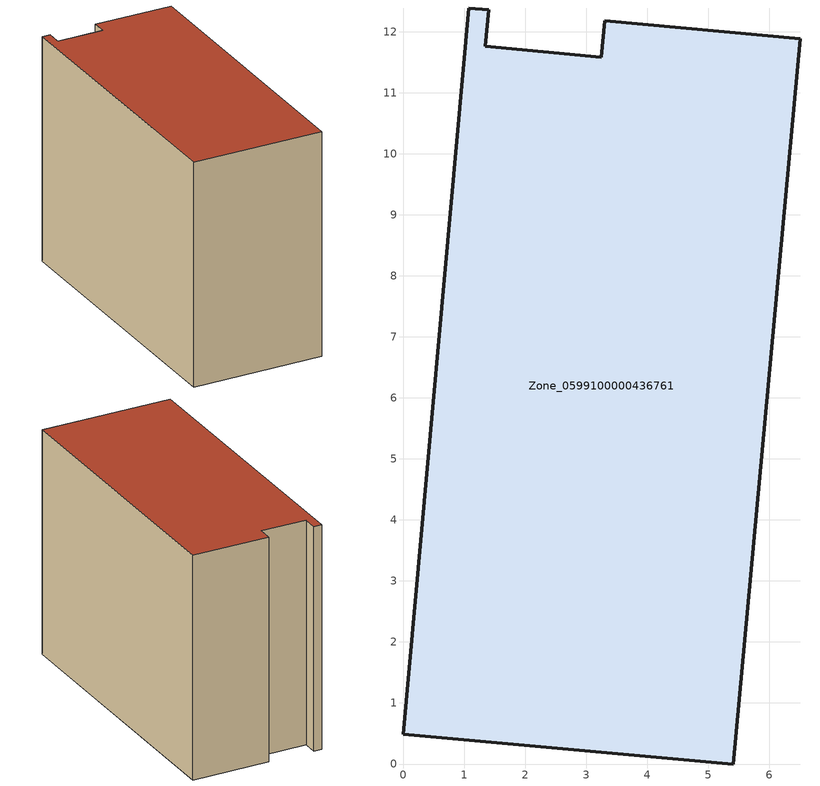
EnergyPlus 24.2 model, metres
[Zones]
Zone_0599100000436761
 floor ground (C_G): 0,0.49 1.07,12.39 1.4,12.36 1.34,11.76 3.25,11.58 3.3,12.18 6.51,11.88 5.41,0 z0
 wall outside (C_F): 5.41,0 6.51,11.88 3.3,12.18 3.25,11.58 1.34,11.76 1.4,12.36 1.07,12.39 0,0.49 5.41,0 z0:9.39
 roof outside (C_R): 1.07,12.39 0,0.49 5.41,0 6.51,11.88 3.3,12.18 3.25,11.58 1.34,11.76 1.4,12.36 z9.39
[BUILDING]
Pand.0599100000436761: North Axis=0; Terrain=City; Loads Convergence Tolerance Value=0.04; Temperature Convergence Tolerance Value=0.4; Solar Distribution=FullExterior; Maximum Number of Warmup Days=25; Minimum Number of Warmup Days=1
[Site:Location]
Rotterdam.The.Hague.AP_ZH_NLD Design_Conditions: Latitude=51.96; Longitude=4.45; Time Zone=1; Elevation=-4.5
[SITE:GROUNDTEMPERATURE:BUILDINGSURFACE]
18, 18, 18, 18, 18, 18, 18, 18, 18, 18, 18, 18
[MATERIAL] Thermal Absorptance=0.9; Solar Absorptance=0.7; Visible Absorptance=0.7
Name | Roughness | Thickness | Conductivity | Density | Specific Heat
G.TI.2006-2014 | MediumSmooth | 0.15 | 0.06 | 540 | 1210
F.TI.2006-2014 | Rough | 0.3 | 0.12 | 1920 | 840
R.TI.2006-2014 | MediumRough | 0.2 | 0.08 | 1500 | 1000
[CONSTRUCTION]
C_G: G.TI.2006-2014
C_F: F.TI.2006-2014
C_R: R.TI.2006-2014
[ZONE]
Zone_0599100000436761: Type=1; Multiplier=1; Ceiling Height=Autocalculate; Volume=Autocalculate; Floor Area=autocalculate; Part of Total Floor Area=Yes
[ZONEINFILTRATION:DESIGNFLOWRATE]
Infil_Zone_0599100000436761: Zone or ZoneList or Space or SpaceList=Zone_0599100000436761; Schedule=AlwaysOn; Design Flow Rate Calculation Method=Flow/Area; Flow Rate per Floor Area=0.0015; Constant Term Coefficient=1; Temperature Term Coefficient=0; Velocity Term Coefficient=0; Velocity Squared Term Coefficient=0
[HVACTEMPLATE:ZONE:IDEALLOADSAIRSYSTEM]
Zone_0599100000436761: Maximum Heating Supply Air Temperature=50; Minimum Cooling Supply Air Temperature=13; Maximum Heating Supply Air Humidity Ratio=0.0156; Minimum Cooling Supply Air Humidity Ratio=0.0077; Heating Limit=NoLimit; Cooling Limit=NoLimit; Dehumidification Control Type=ConstantSensibleHeatRatio; Cooling Sensible Heat Ratio=0.7; Dehumidification Setpoint=60; Humidification Control Type=None; Humidification Setpoint=30; Outdoor Air Method=None; Outdoor Air Flow Rate per Person=0.00944; Outdoor Air Flow Rate per Zone Floor Area=0; Outdoor Air Flow Rate per Zone=0; Demand Controlled Ventilation Type=None; Outdoor Air Economizer Type=NoEconomizer; Heat Recovery Type=None; Sensible Heat Recovery Effectiveness=0.7; Latent Heat Recovery Effectiveness=0.65
[ZONECONTROL:THERMOSTAT]
ThermostatControl_Zone_0599100000436761: Zone or ZoneList=Zone_0599100000436761; Control Type Schedule=DualSetpointControlType; Control 1=Thermostat_Zone_0599100000436761; Temperature Difference Between Cutout And Setpoint=0
[THERMOSTATSETPOINT:DUALSETPOINT]
Thermostat_Zone_0599100000436761: Heating Setpoint Temperature Schedule=HeatingSetpoint_Zone_0599100000436761; Cooling Setpoint Temperature Schedule=CoolingSetpoint_Zone_0599100000436761
[SCHEDULE:COMPACT]
HeatingSetpoint_Zone_0599100000436761: Through: 12/31, For: AllDays, Until: 24:00, 21
CoolingSetpoint_Zone_0599100000436761: Through: 12/31, For: AllDays, Until: 24:00, 24
DualSetpointControlType: Through: 12/31, For: AllDays, Until: 24:00, 4
AlwaysOn: Through: 12/31, For: AllDays, Until: 24:00, 1
